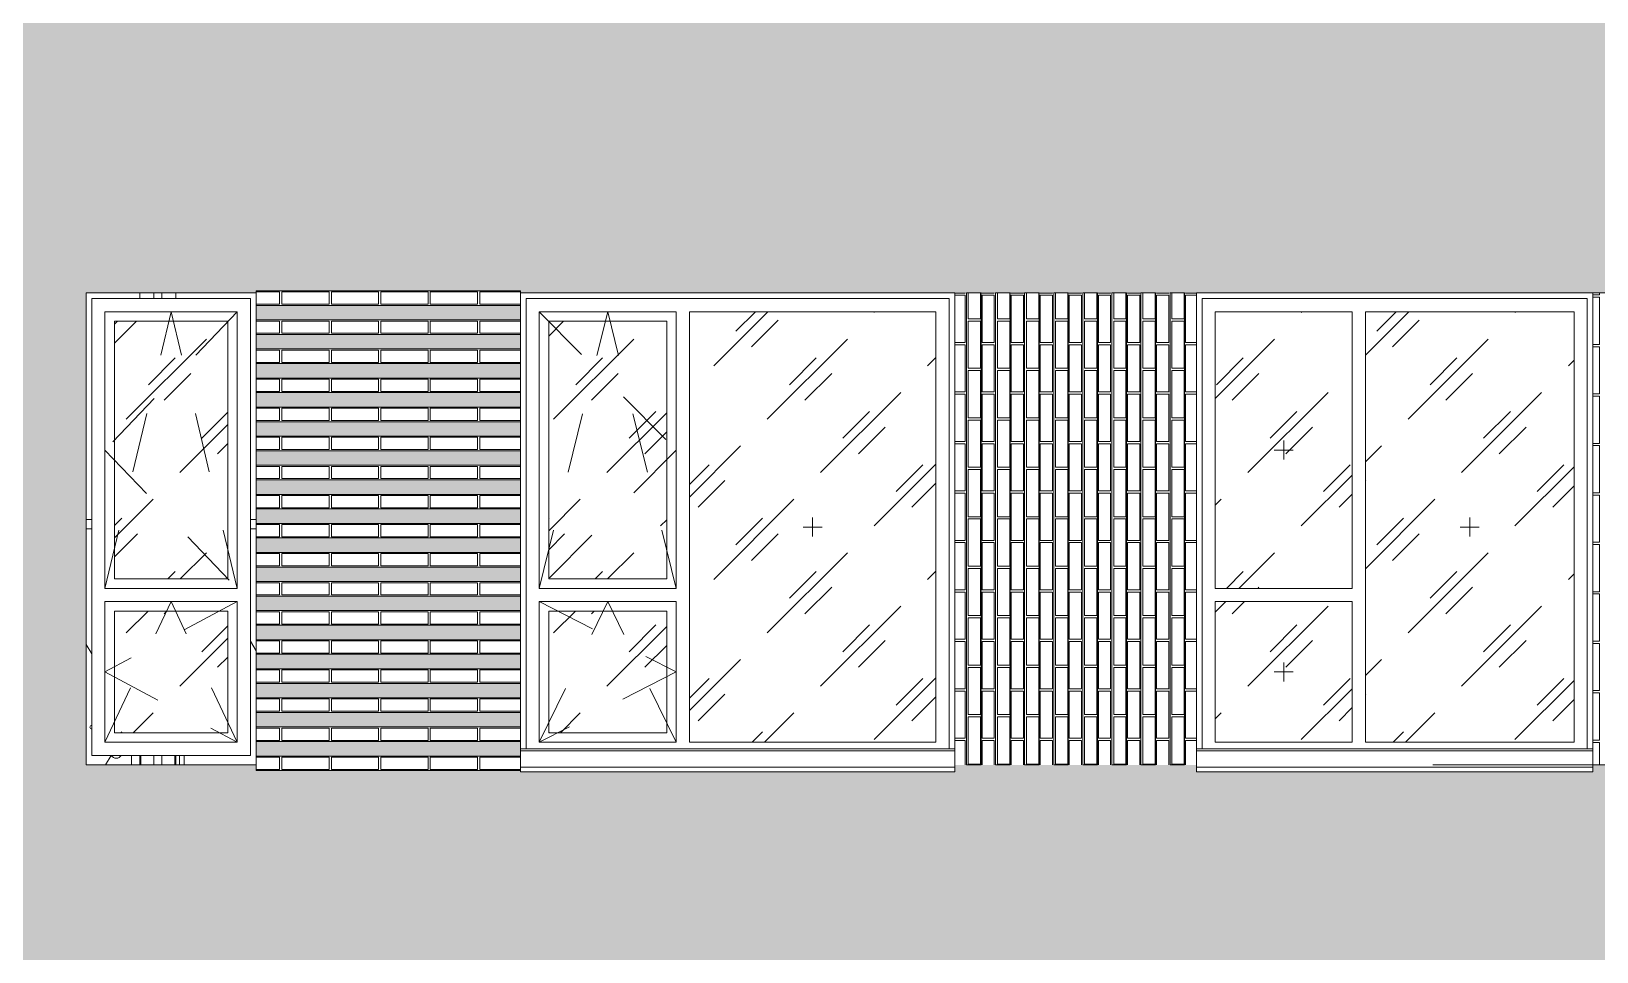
# Model space of a CAD drawing. Header units: millimetres. Extents: x -2128 to 116635, y -18248 to 18481.
# Drawn here: x 53786 to 62076, y 8211 to 13086 of the extents above; entities that cross this region are included whole.
import ezdxf

# ---------------------------------------------------------------- set-up
doc = ezdxf.new("R2010")
doc.units = ezdxf.units.MM
doc.linetypes.add('200_ШТРИХ__ш1_п0_6_', pattern=[160, 100, -60])
doc.linetypes.add('Штрих', pattern=[635, 317.5, -317.5])
for name, color, linetype, lineweight in [('A-DOOR', 7, 'Continuous', 9), ('A-DOOR-1', 7, 'Continuous', 5), ('A-DOOR-2', 7, '200_ШТРИХ__ш1_п0_6_', 5), ('A-DOOR-FRAM', 7, 'Continuous', 5), ('A-DOOR-HDLN', 7, 'Штрих', 5), ('A-GENM', 7, 'Continuous', 9), ('A-GLAZ', 7, 'Continuous', 9), ('A-GLAZ-1', 7, 'Continuous', 5), ('A-GLAZ-2', 7, 'Штрих', 5), ('A-WALL', 7, 'Continuous', 5), ('A-WALL-PATT', 7, 'Continuous', 5), ('G-ANNO-DIMS', 7, 'Continuous', 9), ('I-WALL', 7, 'Continuous', 5)]:
    doc.layers.add(name, color=color, linetype=linetype, lineweight=lineweight)
pattern_1 = [(45, (-100, 100), (-282.843, 282.843), [200, -600]), (45, (-300, 0), (-282.843, 282.843), [600, -200]), (45, (100, -100), (-282.843, 282.843), [200, -600])]

# ---------------------------------------------------------------- blocks, each defined once
blk = doc.blocks.new('Окно_СКБ_1Ст_БезПР - ОК-2__л__900х2500_h__Рекреация ДУ-37132313-АР2_Фасад ___-А')
at = {"layer": 'A-GLAZ-1'}
h = blk.add_hatch(dxfattribs=at)
h.set_pattern_fill('FP_40', color=256, style=0, pattern_type=2)
h.set_pattern_definition(pattern_1)
h.paths.add_polyline_path([(-12960, 10185), (-12450, 10185), (-12450, 11550), (-13050, 11550), (-13050, 10185)], flags=0)
h = blk.add_hatch(dxfattribs=at)
h.set_pattern_fill('FP_41', color=256, style=0, pattern_type=2)
h.set_pattern_definition(pattern_1)
h.paths.add_polyline_path([(-13050, 9370), (-12450, 9370), (-12450, 10015), (-13050, 10015), (-13050, 9449.3)], flags=0)
for p, q in [((-13200, 11700), (-13200, 9200)), ((-12300, 11700), (-13200, 11700)), ((-13170, 9250), (-13170, 11670)), ((-13170, 11670), (-12330, 11670)), ((-12330, 11670), (-12330, 9250)), ((-12300, 11557), (-12300, 11634)), ((-13100, 11600), (-13100, 10135)), ((-13100, 11600), (-12400, 11600)), ((-13050, 11550), (-13050, 10185)), ((-13050, 11550), (-12450, 11550)), ((-12450, 10185), (-12450, 11550)), ((-12400, 10135), (-12400, 11600)), ((-12300, 11403), (-12300, 11480)), ((-12300, 11249), (-12300, 11326)), ((-12300, 11095), (-12300, 11172)), ((-12300, 10941), (-12300, 11018)), ((-12300, 10787), (-12300, 10864)), ((-12300, 10633), (-12300, 10710)), ((-12300, 10479), (-12300, 10556)), ((-12300, 10325), (-12300, 10402)), ((-12300, 10171), (-12300, 10248)), ((-12400, 10135), (-13100, 10135)), ((-13050, 10185), (-12450, 10185)), ((-13100, 10065), (-13100, 9320)), ((-13100, 10065), (-12400, 10065)), ((-12400, 9320), (-12400, 10065)), ((-12300, 10017), (-12300, 10094)), ((-13050, 10015), (-13050, 9370)), ((-13050, 10015), (-12450, 10015)), ((-12450, 9370), (-12450, 10015)), ((-12300, 9863), (-12300, 9940)), ((-12300, 9709), (-12300, 9786)), ((-12300, 9555), (-12300, 9632)), ((-12300, 9401), (-12300, 9478)), ((-13050, 9370), (-12450, 9370)), ((-13100, 9320), (-12400, 9320)), ((-12300, 9247), (-12300, 9324)), ((-12330, 9250), (-13170, 9250)), ((-13200, 9200), (-12300, 9200))]:
    blk.add_line(p, q, dxfattribs=at)
at = {"layer": 'A-GLAZ-2'}
for p, q in [((-13100, 10135), (-12750, 11600)), ((-12400, 11600), (-13100, 10867.5)), ((-12400, 10135), (-12750, 11600)), ((-13100, 10867.5), (-12400, 10135)), ((-13100, 9320), (-12750, 10065)), ((-12400, 10065), (-13100, 9692.5)), ((-12400, 9320), (-12750, 10065)), ((-13100, 9692.5), (-12400, 9320))]:
    blk.add_line(p, q, dxfattribs=at)
blk = doc.blocks.new('Окно_СКБ_2Ст_БезПР - ОК-29_2100х2500_h_ ЛК Н2-34001888-АР2_Фасад ___-А')
at = {"layer": 'A-GLAZ-1'}
h = blk.add_hatch(dxfattribs=at)
h.set_pattern_fill('FP_41', color=256, style=0, pattern_type=2)
h.set_pattern_definition(pattern_1)
h.paths.add_polyline_path([(-6637, 10135), (-6495, 10135), (-6495, 11600), (-7220, 11600), (-7220, 10135)], flags=0)
h = blk.add_hatch(dxfattribs=at)
h.set_pattern_fill('FP_41', color=256, style=0, pattern_type=2)
h.set_pattern_definition(pattern_1)
h.paths.add_polyline_path([(-6018, 9320), (-5320, 9320), (-5320, 11600), (-6425, 11600), (-6425, 9320)], flags=0)
h = blk.add_hatch(dxfattribs=at)
h.set_pattern_fill('FP_41', color=256, style=0, pattern_type=2)
h.set_pattern_definition(pattern_1)
h.paths.add_polyline_path([(-6637, 9320), (-6495, 9320), (-6495, 10065), (-7220, 10065), (-7220, 9320), (-7182.8, 9320)], flags=0)
for p, q in [((-7320, 11700), (-7320, 9202.5)), ((-5220, 11700), (-7320, 11700)), ((-5220, 9202.5), (-5220, 11700)), ((-7290, 9285), (-7290, 11670)), ((-7290, 11670), (-5250, 11670)), ((-5250, 11670), (-5250, 9285)), ((-7220, 11600), (-7220, 10135)), ((-7220, 11600), (-6495, 11600)), ((-6495, 11600), (-6495, 10135)), ((-6425, 9320), (-6425, 11600)), ((-6425, 11600), (-5320, 11600)), ((-5320, 9320), (-5320, 11600)), ((-6807.5, 10867.5), (-6907.5, 10867.5)), ((-6857.5, 10917.5), (-6857.5, 10817.5)), ((-5822.5, 10460), (-5922.5, 10460)), ((-5872.5, 10510), (-5872.5, 10410)), ((-6495, 10135), (-7220, 10135)), ((-7220, 10065), (-7220, 9320)), ((-7220, 10065), (-6495, 10065)), ((-6495, 10065), (-6495, 9320)), ((-6857.5, 9742.5), (-6857.5, 9642.5)), ((-6807.5, 9692.5), (-6907.5, 9692.5)), ((-7220, 9320), (-6495, 9320)), ((-6425, 9320), (-5320, 9320))]:
    blk.add_line(p, q, dxfattribs=at)
blk = doc.blocks.new('Окно_СКБ_2Ст_БезПР - ОК-13_д_2300х2500_h__Вестибюль-V37-АР2_Фасад ___-А')
at = {"layer": 'A-GLAZ-1'}
h = blk.add_hatch(dxfattribs=at)
h.set_pattern_fill('FP_41', color=256, style=0, pattern_type=2)
h.set_pattern_definition(pattern_1)
h.paths.add_polyline_path([(-10712.9, 10185), (-10125, 10185), (-10125, 11550), (-10750, 11550), (-10750, 10185)], flags=0)
h = blk.add_hatch(dxfattribs=at)
h.set_pattern_fill('FP_41', color=256, style=0, pattern_type=2)
h.set_pattern_definition(pattern_1)
h.paths.add_polyline_path([(-10005, 9320), (-8700, 9320), (-8700, 11600), (-10005, 11600), (-10005, 9326.2)], flags=0)
h = blk.add_hatch(dxfattribs=at)
h.set_pattern_fill('FP_41', color=256, style=0, pattern_type=2)
h.set_pattern_definition(pattern_1)
h.paths.add_polyline_path([(-10712.9, 9370), (-10125, 9370), (-10125, 10015), (-10750, 10015), (-10750, 9370)], flags=0)
for p, q in [((-8600, 11700), (-10900, 11700)), ((-8600, 9202.5), (-8600, 11700)), ((-10900, 11634), (-10900, 11557)), ((-10870, 9285), (-10870, 11670)), ((-10870, 11670), (-8630, 11670)), ((-8630, 11670), (-8630, 9285)), ((-10800, 11600), (-10800, 10135)), ((-10800, 11600), (-10075, 11600)), ((-10750, 11550), (-10750, 10185)), ((-10750, 11550), (-10125, 11550)), ((-10125, 10185), (-10125, 11550)), ((-10075, 11600), (-10075, 10135)), ((-10005, 9320), (-10005, 11600)), ((-10005, 11600), (-8700, 11600)), ((-8700, 9320), (-8700, 11600)), ((-10900, 11480), (-10900, 11403)), ((-10900, 11326), (-10900, 11249)), ((-10900, 11172), (-10900, 11095)), ((-10900, 11018), (-10900, 10941)), ((-10900, 10864), (-10900, 10787)), ((-10900, 10710), (-10900, 10633)), ((-10900, 10556), (-10900, 10479)), ((-9302.5, 10460), (-9402.5, 10460)), ((-9352.5, 10510), (-9352.5, 10410)), ((-10900, 10402), (-10900, 10325)), ((-10900, 10248), (-10900, 10171)), ((-10075, 10135), (-10800, 10135)), ((-10750, 10185), (-10125, 10185)), ((-10900, 10094), (-10900, 10017)), ((-10800, 10065), (-10800, 9320)), ((-10800, 10065), (-10075, 10065)), ((-10075, 10065), (-10075, 9320)), ((-10750, 10015), (-10750, 9370)), ((-10750, 10015), (-10125, 10015)), ((-10125, 9370), (-10125, 10015)), ((-10900, 9940), (-10900, 9863)), ((-10900, 9786), (-10900, 9709)), ((-10900, 9632), (-10900, 9555)), ((-10900, 9478), (-10900, 9401)), ((-10750, 9370), (-10125, 9370)), ((-10900, 9324), (-10900, 9247)), ((-10800, 9320), (-10075, 9320)), ((-10005, 9320), (-8700, 9320))]:
    blk.add_line(p, q, dxfattribs=at)
at = {"layer": 'A-GLAZ-2'}
for p, q in [((-10800, 10135), (-10437.5, 11600)), ((-10800, 11600), (-10075, 10867.5)), ((-10075, 10135), (-10437.5, 11600)), ((-10075, 10867.5), (-10800, 10135)), ((-10800, 9320), (-10437.5, 10065)), ((-10800, 10065), (-10075, 9692.5)), ((-10075, 9320), (-10437.5, 10065)), ((-10075, 9692.5), (-10800, 9320))]:
    blk.add_line(p, q, dxfattribs=at)
blk = doc.blocks.new('Дверь_СКБ_1Ст_Внутренняя_БезПР - СОШ_Д-43_Дв_700x2100h_Технический шкаф ЭОМ и СС-28545180-АР2_Фасад ___-А')
at = {"layer": 'A-DOOR-1'}
for p, q in [((-12300, 10450), (-12330, 10450)), ((-12680, 9200), (-12680, 9250))]:
    blk.add_line(p, q, dxfattribs=at)
at = {"layer": 'A-DOOR-2'}
blk.add_line((-12330, 9855.2), (-12300, 9804.4), dxfattribs=at)
at = {"layer": 'A-DOOR-FRAM'}
for p, q in [((-12330, 10500), (-12300, 10500)), ((-12300, 10450), (-12330, 10450)), ((-12705, 9250), (-12705, 9200))]:
    blk.add_line(p, q, dxfattribs=at)
at = {"layer": 'A-DOOR-HDLN'}
for p, q in [((-12300, 10500), (-12330, 10500)), ((-12300, 10500), (-12330, 10500)), ((-12730, 9200), (-12730, 9250)), ((-12730, 9200), (-12730, 9250))]:
    blk.add_line(p, q, dxfattribs=at)
blk = doc.blocks.new('Дверь_СКБ_1Ст_Внутренняя_БезПР - СОШ_Д-43_Дв_700x2100h_Технический шкаф ЭОМ и СС-V46-АР2_Фасад ___-А')
at = {"layer": 'A-DOOR'}
for centre, radius, start, end in [((-13170, 9400), 10, 90.00005, 269.99995), ((-13040, 9265), 30, 210.25525, 329.89411)]:
    blk.add_arc(centre, radius, start, end, dxfattribs=at)
at = {"layer": 'A-DOOR-1'}
for p, q in [((-13170, 10450), (-13200, 10450)), ((-12960, 9250), (-12960, 9200))]:
    blk.add_line(p, q, dxfattribs=at)
at = {"layer": 'A-DOOR-2'}
for p, q in [((-13200, 9838.3), (-13170, 9787.5)), ((-13067.3, 9250), (-13096.7, 9200))]:
    blk.add_line(p, q, dxfattribs=at)
at = {"layer": 'A-DOOR-FRAM'}
for p, q in [((-13200, 10500), (-13170, 10500)), ((-13170, 10450), (-13200, 10450)), ((-12960, 9250), (-12960, 9200))]:
    blk.add_line(p, q, dxfattribs=at)
at = {"layer": 'A-DOOR-HDLN'}
for p, q in [((-13170, 10500), (-13200, 10500)), ((-13170, 10500), (-13200, 10500)), ((-12910, 9200), (-12910, 9250)), ((-12910, 9200), (-12910, 9250))]:
    blk.add_line(p, q, dxfattribs=at)
blk = doc.blocks.new('Фахверк_Влож_Уголок - Уголок_Фахверка-30979597-АР2_Фасад ___-А')
at = {"layer": 'A-GENM'}
for p, q in [((-12916, 11670), (-12916, 11700)), ((-12841, 11670), (-12841, 11700)), ((-12916, 9200), (-12916, 9250)), ((-12841, 9200), (-12841, 9250))]:
    blk.add_line(p, q, dxfattribs=at)
blk = doc.blocks.new('Фахверк_Влож_Уголок - Уголок_Фахверка-30979598-АР2_Фасад ___-А')
at = {"layer": 'A-GENM'}
for p, q in [((-12799, 11700), (-12799, 11670)), ((-12724, 11700), (-12724, 11670)), ((-12799, 9250), (-12799, 9200)), ((-12724, 9250), (-12724, 9200))]:
    blk.add_line(p, q, dxfattribs=at)
blk = doc.blocks.new('WNW_Отлив - Отлив_металлический-34001838-АР2_Фасад ___-А')
at = {"layer": 'A-GLAZ-1'}
for p, q in [((-8600, 9285), (-10900, 9285)), ((-8600, 9275), (-10900, 9275)), ((-8600, 9202.5), (-8600, 9188)), ((-10900, 9188), (-10900, 9193.8)), ((-10900, 9163), (-10900, 9188)), ((-10900, 9188), (-8600, 9188)), ((-8600, 9163), (-10900, 9163)), ((-8600, 9188), (-8600, 9163))]:
    blk.add_line(p, q, dxfattribs=at)
blk = doc.blocks.new('WNW_Отлив - Отлив_металлический-V92-АР2_Фасад ___-А')
at = {"layer": 'A-GLAZ-1'}
for p, q in [((-5220, 9285), (-7320, 9285)), ((-5220, 9275), (-7320, 9275)), ((-7320, 9188), (-7320, 9202.5)), ((-5220, 9202.5), (-5220, 9188)), ((-7320, 9163), (-7320, 9188)), ((-7320, 9188), (-5220, 9188)), ((-5220, 9163), (-7320, 9163)), ((-5220, 9188), (-5220, 9163))]:
    blk.add_line(p, q, dxfattribs=at)

msp = doc.modelspace()

# ---------------------------------------------------------------- hatches: boundary and pattern name
at = {"layer": 'A-WALL-PATT'}
h = msp.add_hatch(dxfattribs=at)
h.set_pattern_fill('FP_38', color=256, style=0, pattern_type=2)
h.set_pattern_definition([(180, (67625.75, 8471), (-2e-14, -154), [125, -137]), (90, (67625.75, 8406), (-262, 2e-14), [65, -89]), (180, (67625.75, 8406), (-2e-14, -154), [125, -137]), (90, (67637.75, 8406), (-262, 2e-14), [65, -89]), (180, (67762.75, 8406), (-2e-14, -154), [125, -137]), (180, (67762.75, 8471), (-2e-14, -154), [125, -137]), (90, (67506.75, 8483), (-262, 2e-14), [65, -89]), (90, (67756.75, 8483), (-262, 2e-14), [65, -89]), (0, (67506.75, 8483), (0, -154), [250, -12]), (0, (67506.75, 8548), (0, -154), [250, -12])])
h.paths.add_polyline_path([(66752.7, 8400), (67375.8, 8400), (67375.8, 13776), (51825.8, 13776), (51825.8, 10529.7), (52502.8, 10529.7), (52502, 10380.8), (52499.8, 10378.2), (52496.7, 10377), (52452.8, 10377), (52452.8, 8400), (63558.8, 8400)], flags=0)
h.paths.add_polyline_path([(60298.9, 9163), (59955.8, 9164), (59955.8, 9200), (58675.8, 9200), (58675.8, 9163), (56375.8, 9164), (56375.8, 9170), (54975.8, 9170), (54975.8, 9200), (54075.8, 9200), (54075.8, 11700), (54975.8, 11700), (54975.8, 11711), (56375.8, 11711), (56375.8, 11700), (63558.8, 11700), (63558.8, 9200), (62055.8, 9200), (62055.8, 9163), (60638.8, 9163)], flags=0)
h.paths.add_polyline_path([(56375.8, 9247), (56375.8, 9324), (54975.8, 9324), (54975.8, 9247), (56349.4, 9247)], flags=0)
h.paths.add_polyline_path([(55034.4, 9401), (56375.8, 9401), (56375.8, 9478), (54975.8, 9478), (54975.8, 9401)], flags=0)
h.paths.add_polyline_path([(55543.9, 9555), (56375.8, 9555), (56375.8, 9632), (54975.8, 9632), (54975.8, 9555), (55289.1, 9555)], flags=0)
h.paths.add_polyline_path([(55543.9, 9709), (56375.8, 9709), (56375.8, 9786), (54975.8, 9786), (54975.8, 9709)], flags=0)
h.paths.add_polyline_path([(55543.9, 9863), (56375.8, 9863), (56375.8, 9940), (54975.8, 9940), (54975.8, 9863)], flags=0)
h.paths.add_polyline_path([(55543.9, 10017), (56375.8, 10017), (56375.8, 10094), (54975.8, 10094), (54975.8, 10017)], flags=0)
h.paths.add_polyline_path([(55832, 10171), (56375.8, 10171), (56375.8, 10248), (54975.8, 10248), (54975.8, 10171), (55543.9, 10171)], flags=0)
h.paths.add_polyline_path([(56375.8, 10325), (56375.8, 10402), (54975.8, 10402), (54975.8, 10325), (55745.8, 10325)], flags=0)
h.paths.add_polyline_path([(55543.9, 10479), (56375.8, 10479), (56375.8, 10556), (54975.8, 10556), (54975.8, 10479)], flags=0)
h.paths.add_polyline_path([(55573.3, 10633), (56375.8, 10633), (56375.8, 10710), (54975.8, 10710), (54975.8, 10633), (55543.9, 10633)], flags=0)
h.paths.add_polyline_path([(55487, 10787), (56375.8, 10787), (56375.8, 10864), (54975.8, 10864), (54975.8, 10787)], flags=0)
h.paths.add_polyline_path([(56375.8, 10941), (56375.8, 11018), (54975.8, 11018), (54975.8, 10941), (55543.9, 10941)], flags=0)
h.paths.add_polyline_path([(55543.9, 11095), (56375.8, 11095), (56375.8, 11172), (54975.8, 11172), (54975.8, 11095), (55314.6, 11095)], flags=0)
h.paths.add_polyline_path([(55543.9, 11249), (56375.8, 11249), (56375.8, 11326), (54975.8, 11326), (54975.8, 11249), (55228.3, 11249)], flags=0)
h.paths.add_polyline_path([(55543.9, 11403), (56375.8, 11403), (56375.8, 11480), (54975.8, 11480), (54975.8, 11403), (55142.1, 11403)], flags=0)
h.paths.add_polyline_path([(56375.8, 11557), (56375.8, 11634), (54975.8, 11634), (54975.8, 11557), (55543.9, 11557)], flags=0)
h = msp.add_hatch(dxfattribs=at)
h.set_pattern_fill('FP_46', color=256, style=0, pattern_type=2)
h.set_pattern_definition([(180, (55100.75, 8471), (-2e-14, -154), [125, -137]), (90, (55100.75, 8406), (-262, 2e-14), [65, -89]), (180, (55100.75, 8406), (-2e-14, -154), [125, -137]), (90, (55112.75, 8406), (-262, 2e-14), [65, -89]), (180, (55237.75, 8406), (-2e-14, -154), [125, -137]), (180, (55237.75, 8471), (-2e-14, -154), [125, -137]), (90, (54981.75, 8483), (-262, 2e-14), [65, -89]), (90, (55231.75, 8483), (-262, 2e-14), [65, -89]), (0, (54981.75, 8483), (0, -154), [250, -12]), (0, (54981.75, 8548), (0, -154), [250, -12])])
h.paths.add_polyline_path([(55543.9, 9170), (56375.8, 9170), (56375.8, 9247), (54975.8, 9247), (54975.8, 9170), (55034.4, 9170)], flags=0)
h.paths.add_polyline_path([(56375.8, 9324), (56375.8, 9401), (54975.8, 9401), (54975.8, 9324), (56306.3, 9324)], flags=0)
h.paths.add_polyline_path([(55289.1, 9478), (56375.8, 9478), (56375.8, 9555), (54975.8, 9555), (54975.8, 9478), (55034.4, 9478)], flags=0)
h.paths.add_polyline_path([(54975.8, 9632), (56375.8, 9632), (56375.8, 9709), (54975.8, 9709)], flags=0)
h.paths.add_polyline_path([(55543.9, 9786), (56375.8, 9786), (56375.8, 9863), (54975.8, 9863), (54975.8, 9786)], flags=0)
h.paths.add_polyline_path([(54975.8, 9940), (56375.8, 9940), (56375.8, 10017), (54975.8, 10017)], flags=0)
h.paths.add_polyline_path([(55875.1, 10094), (56375.8, 10094), (56375.8, 10171), (54975.8, 10171), (54975.8, 10094), (55543.9, 10094)], flags=0)
h.paths.add_polyline_path([(56375.8, 10248), (56375.8, 10325), (54975.8, 10325), (54975.8, 10248), (55788.9, 10248)], flags=0)
h.paths.add_polyline_path([(55702.6, 10402), (56375.8, 10402), (56375.8, 10479), (54975.8, 10479), (54975.8, 10402), (55543.9, 10402)], flags=0)
h.paths.add_polyline_path([(56375.8, 10556), (56375.8, 10633), (54975.8, 10633), (54975.8, 10556), (55616.4, 10556)], flags=0)
h.paths.add_polyline_path([(56375.8, 10710), (56375.8, 10787), (54975.8, 10787), (54975.8, 10710), (55543.9, 10710)], flags=0)
h.paths.add_polyline_path([(55543.9, 10864), (56375.8, 10864), (56375.8, 10941), (54975.8, 10941), (54975.8, 10864), (55443.9, 10864)], flags=0)
h.paths.add_polyline_path([(56375.8, 11018), (56375.8, 11095), (54975.8, 11095), (54975.8, 11018), (55543.9, 11018)], flags=0)
h.paths.add_polyline_path([(54975.8, 11172), (56375.8, 11172), (56375.8, 11249), (54975.8, 11249)], flags=0)
h.paths.add_polyline_path([(54975.8, 11326), (56375.8, 11326), (56375.8, 11403), (54975.8, 11403)], flags=0)
h.paths.add_polyline_path([(55099, 11480), (56375.8, 11480), (56375.8, 11557), (54975.8, 11557), (54975.8, 11480)], flags=0)
h.paths.add_polyline_path([(55543.9, 11634), (56375.8, 11634), (56375.8, 11711), (54975.8, 11711), (54975.8, 11634), (55012.7, 11634)], flags=0)
h = msp.add_hatch(dxfattribs=at)
h.set_pattern_fill('FP_66', color=256, style=0, pattern_type=2)
h.set_pattern_definition([(270, (65134.63, 16665.12), (154, 9e-15), [125, -137]), (180, (65199.63, 16665.12), (-3e-14, -262), [65, -89]), (270, (65199.63, 16665.12), (154, 9e-15), [125, -137]), (180, (65199.63, 16677.12), (-3e-14, -262), [65, -89]), (270, (65199.63, 16802.12), (154, 9e-15), [125, -137]), (270, (65134.63, 16802.12), (154, 9e-15), [125, -137]), (180, (65122.63, 16546.12), (-3e-14, -262), [65, -89]), (180, (65122.63, 16796.12), (-3e-14, -262), [65, -89]), (90, (65122.63, 16546.12), (154, -9e-15), [250, -12]), (90, (65057.63, 16546.12), (154, -9e-15), [250, -12])])
h.paths.add_polyline_path([(59123.3, 9200), (59200.3, 9200), (59200.3, 11700), (59123.3, 11700), (59123.3, 9202.5)], flags=0)
h.paths.add_polyline_path([(59739.3, 9200), (59816.3, 9200), (59816.3, 11700), (59739.3, 11700), (59739.3, 9202.5)], flags=0)
h.paths.add_polyline_path([(59662.3, 9200), (59662.3, 11700), (59585.3, 11700), (59585.3, 9200)], flags=0)
h.paths.add_polyline_path([(59508.3, 9200), (59508.3, 11700), (59431.3, 11700), (59431.3, 9200)], flags=0)
h.paths.add_polyline_path([(59354.3, 9200), (59354.3, 11700), (59277.3, 11700), (59277.3, 9200)], flags=0)
h.paths.add_polyline_path([(59046.3, 9200), (59046.3, 11700), (58969.3, 11700), (58969.3, 9200)], flags=0)
h.paths.add_polyline_path([(58892.3, 9200), (58892.3, 11700), (58815.3, 11700), (58815.3, 9200)], flags=0)
h.paths.add_polyline_path([(58738.3, 9200), (58738.3, 11700), (58675.8, 11700), (58675.8, 9200)], flags=0)
h.paths.add_polyline_path([(59955.8, 9200), (59955.8, 11700), (59893.3, 11700), (59893.3, 9200)], flags=0)
h = msp.add_hatch(dxfattribs=at)
h.set_pattern_fill('FP_58', color=256, style=0, pattern_type=2)
h.set_pattern_definition([(270, (61750.88, 11157.63), (154, 9e-15), [125, -137]), (180, (61815.88, 11157.63), (-3e-14, -262), [65, -89]), (270, (61815.88, 11157.63), (154, 9e-15), [125, -137]), (180, (61815.88, 11169.63), (-3e-14, -262), [65, -89]), (270, (61815.88, 11294.63), (154, 9e-15), [125, -137]), (270, (61750.88, 11294.63), (154, 9e-15), [125, -137]), (180, (61738.88, 11038.63), (-3e-14, -262), [65, -89]), (180, (61738.88, 11288.63), (-3e-14, -262), [65, -89]), (90, (61738.88, 11038.63), (154, -9e-15), [250, -12]), (90, (61673.88, 11038.63), (154, -9e-15), [250, -12])])
h.paths.add_polyline_path([(58969.3, 9200), (58969.3, 11701), (58892.3, 11700), (58892.3, 9200)], flags=0)
h.paths.add_polyline_path([(59277.3, 9200), (59277.3, 11701), (59200.3, 11700), (59200.3, 9200)], flags=0)
h.paths.add_polyline_path([(59893.3, 9200), (59893.3, 11701), (59816.3, 11700), (59816.3, 9200)], flags=0)
h.paths.add_polyline_path([(59662.3, 9200), (59739.3, 9200), (59739.3, 11701), (59662.3, 11700), (59662.3, 9202.5)], flags=0)
h.paths.add_polyline_path([(59431.3, 9200), (59431.3, 11701), (59354.3, 11700), (59354.3, 9200)], flags=0)
h.paths.add_polyline_path([(59508.3, 9200), (59585.3, 9200), (59585.3, 11701), (59508.3, 11700), (59508.3, 9202.5)], flags=0)
h.paths.add_polyline_path([(59123.3, 9200), (59123.3, 11701), (59046.3, 11700), (59046.3, 9200)], flags=0)
h.paths.add_polyline_path([(58815.3, 9200), (58815.3, 11701), (58738.3, 11700), (58738.3, 9200)], flags=0)
h = msp.add_hatch(dxfattribs=at)
h.set_pattern_fill('FP_65', color=256, style=0, pattern_type=2)
h.set_pattern_definition([(270, (65104.63, 16655.12), (154, 9e-15), [125, -137]), (180, (65169.63, 16655.12), (-3e-14, -262), [65, -89]), (270, (65169.63, 16655.12), (154, 9e-15), [125, -137]), (180, (65169.63, 16667.12), (-3e-14, -262), [65, -89]), (270, (65169.63, 16792.12), (154, 9e-15), [125, -137]), (270, (65104.63, 16792.12), (154, 9e-15), [125, -137]), (180, (65092.63, 16536.12), (-3e-14, -262), [65, -89]), (180, (65092.63, 16786.12), (-3e-14, -262), [65, -89]), (90, (65092.63, 16536.12), (154, -9e-15), [250, -12]), (90, (65027.63, 16536.12), (154, -9e-15), [250, -12])])
h.paths.add_polyline_path([(63250.8, 9200), (63327.8, 9200), (63327.8, 11700), (63250.8, 11700), (63250.8, 9264.6)], flags=0)
h.paths.add_polyline_path([(63404.8, 9200), (63481.8, 9200), (63481.8, 11700), (63404.8, 11700), (63404.8, 9232.3)], flags=0)
h.paths.add_polyline_path([(63173.8, 9200), (63173.8, 11700), (63096.8, 11700), (63096.8, 9200)], flags=0)
h.paths.add_polyline_path([(63019.8, 9200), (63019.8, 11700), (62942.8, 11700), (62942.8, 9200)], flags=0)
h.paths.add_polyline_path([(62788.8, 9200), (62865.8, 9200), (62865.8, 11700), (62788.8, 11700), (62788.8, 9361.4)], flags=0)
h.paths.add_polyline_path([(62711.8, 9200), (62711.8, 11700), (62634.8, 11700), (62634.8, 9200), (62676.8, 9200)], flags=0)
h.paths.add_polyline_path([(62480.8, 9200), (62557.8, 9200), (62557.8, 11700), (62480.8, 11700), (62480.8, 9425.9)], flags=0)
h.paths.add_polyline_path([(62249.8, 9200), (62249.8, 11700), (62172.8, 11700), (62172.8, 9200)], flags=0)
h.paths.add_polyline_path([(62055.8, 9200), (62095.8, 9200), (62095.8, 11700), (62055.8, 11700), (62055.8, 9202.5)], flags=0)
h.paths.add_polyline_path([(62403.8, 9200), (62403.8, 11700), (62326.8, 11700), (62326.8, 9200)], flags=0)
h = msp.add_hatch(dxfattribs=at)
h.set_pattern_fill('FP_37', color=256, style=0, pattern_type=2)
h.set_pattern_definition([(180, (67625.75, 4271), (-2e-14, -154), [125, -137]), (90, (67625.75, 4206), (-262, 2e-14), [65, -89]), (180, (67625.75, 4206), (-2e-14, -154), [125, -137]), (90, (67637.75, 4206), (-262, 2e-14), [65, -89]), (180, (67762.75, 4206), (-2e-14, -154), [125, -137]), (180, (67762.75, 4271), (-2e-14, -154), [125, -137]), (90, (67506.75, 4283), (-262, 2e-14), [65, -89]), (90, (67756.75, 4283), (-262, 2e-14), [65, -89]), (0, (67506.75, 4283), (0, -154), [250, -12]), (0, (67506.75, 4348), (0, -154), [250, -12])])
h.paths.add_polyline_path([(51825.8, 4200), (52176, 4200), (52176, 4248), (52190.3, 4248.7), (52189, 4253.5), (52189.8, 4261.3), (52193.6, 4266.7), (52200.5, 4270.2), (52206.2, 4270.2), (52211.7, 4268.8), (52215.3, 4265.6), (52219.1, 4257.1), (52222.6, 4248), (52260.1, 4248), (52260.6, 4260.6), (52262.1, 4263.9), (52267.5, 4268.8), (52271.2, 4270.2), (52278.9, 4270.2), (52285.7, 4266.7), (52289.5, 4260.6), (52290, 4251), (52290.1, 4248), (52328.7, 4248), (52334, 4264.6), (52338.4, 4268.8), (52345.7, 4270.6), (52353.3, 4268.8), (52359.6, 4262.3), (52361.4, 4257.1), (52361.4, 4248), (52374, 4248), (52374, 4200), (52674.5, 4200), (52674.5, 4240), (52675.8, 4249.2), (52681.1, 4260), (52685.1, 4265), (52692, 4270.3), (52700.4, 4273.8), (52709.5, 4275), (53939.5, 4275), (53948.6, 4273.8), (53957, 4270.3), (53964.3, 4264.7), (53969.8, 4257.5), (53973.3, 4249.1), (53974.5, 4240), (53974.5, 4200), (54074.5, 4200), (54074.5, 4240), (54075.7, 4249.1), (54079.2, 4257.5), (54084.8, 4264.7), (54092, 4270.3), (54100.4, 4273.8), (54109.5, 4275), (54339.5, 4275), (54348.6, 4273.8), (54359.5, 4268.4), (54364.5, 4264.4), (54369.8, 4257.5), (54373.3, 4249.1), (54374.5, 4240), (54374.5, 4200), (67375.8, 4200), (67375.8, 8400), (52452.8, 8400), (52452.8, 7500), (51825.8, 7500), (51825.8, 4691.5)], flags=0)
h.paths.add_polyline_path([(52286, 4248), (52286.1, 4248), (52287.3, 4250.1)], flags=0)
h.paths.add_polyline_path([(52264, 4248), (52264.1, 4248), (52262.7, 4249.6)], flags=0)
h.paths.add_polyline_path([(52213.5, 4248), (52214.7, 4248.7), (52213.6, 4248.1)], flags=0)
h.paths.add_polyline_path([(58675.8, 4963), (56575.8, 4964), (56575.8, 7500), (58675.8, 7500), (58675.8, 7511), (59955.8, 7511), (59955.8, 7500), (63558.8, 7500), (63558.8, 5000), (62055.8, 5000), (62055.8, 4963), (59955.8, 4964), (59955.8, 4970), (58675.8, 4970), (58675.8, 4964)], flags=0)
h.paths.add_polyline_path([(54524.9, 5000), (54075.8, 5000), (54075.8, 7500), (55675.8, 7500), (55675.8, 5000)], flags=0)
h.paths.add_polyline_path([(58699.8, 5047), (59955.8, 5047), (59955.8, 5124), (58675.8, 5124), (58675.8, 5047)], flags=0)
h.paths.add_polyline_path([(58778.7, 5201), (59955.8, 5201), (59955.8, 5278), (58675.8, 5278), (58675.8, 5201)], flags=0)
h.paths.add_polyline_path([(59695, 5355), (59955.8, 5355), (59955.8, 5432), (58675.8, 5432), (58675.8, 5355), (58857.5, 5355)], flags=0)
h.paths.add_polyline_path([(59955.8, 5509), (59955.8, 5586), (58675.8, 5586), (58675.8, 5509), (58936.4, 5509)], flags=0)
h.paths.add_polyline_path([(58675.8, 5663), (59955.8, 5663), (59955.8, 5740), (58675.8, 5740)], flags=0)
h.paths.add_polyline_path([(59955.8, 5817), (59955.8, 5894), (58675.8, 5894), (58675.8, 5817), (59094.1, 5817)], flags=0)
h.paths.add_polyline_path([(58675.8, 5971), (59955.8, 5971), (59955.8, 6048), (58675.8, 6048)], flags=0)
h.paths.add_polyline_path([(59955.8, 6125), (59955.8, 6202), (58675.8, 6202), (58675.8, 6125), (59251.8, 6125)], flags=0)
h.paths.add_polyline_path([(58675.8, 6279), (59955.8, 6279), (59955.8, 6356), (58675.8, 6356)], flags=0)
h.paths.add_polyline_path([(58675.8, 6433), (59955.8, 6433), (59955.8, 6510), (58675.8, 6510)], flags=0)
h.paths.add_polyline_path([(58675.8, 6587), (59955.8, 6587), (59955.8, 6664), (58675.8, 6664)], flags=0)
h.paths.add_polyline_path([(58675.8, 6741), (59955.8, 6741), (59955.8, 6818), (58675.8, 6818)], flags=0)
h.paths.add_polyline_path([(59955.8, 6895), (59955.8, 6972), (58675.8, 6972), (58675.8, 6895), (59646, 6895)], flags=0)
h.paths.add_polyline_path([(59955.8, 7049), (59955.8, 7126), (58675.8, 7126), (58675.8, 7049), (59724.8, 7049)], flags=0)
h.paths.add_polyline_path([(58675.8, 7203), (59955.8, 7203), (59955.8, 7280), (58675.8, 7280)], flags=0)
h.paths.add_polyline_path([(58675.8, 7357), (59955.8, 7357), (59955.8, 7434), (58675.8, 7434)], flags=0)

# ---------------------------------------------------------------- linework, layer by layer
at = {"layer": 'A-WALL'}
for p, q in [((54075.8, 11700), (54975.8, 11700)), ((54075.8, 9200), (54075.8, 11700)), ((56375.8, 11700), (58675.8, 11700)), ((58675.8, 11700), (58675.8, 9202.5)), ((59955.8, 11700), (62055.8, 11700)), ((59955.8, 9202.5), (59955.8, 11700)), ((62055.8, 11700), (62055.8, 9202.5)), ((54975.8, 11634), (54975.8, 11557)), ((56375.8, 11557), (56375.8, 11634)), ((54975.8, 11480), (54975.8, 11403)), ((56375.8, 11403), (56375.8, 11480)), ((54975.8, 11326), (54975.8, 11249)), ((56375.8, 11249), (56375.8, 11326)), ((54975.8, 11172), (54975.8, 11095)), ((56375.8, 11095), (56375.8, 11172)), ((54975.8, 11018), (54975.8, 10941)), ((56375.8, 10941), (56375.8, 11018)), ((54975.8, 10864), (54975.8, 10787)), ((56375.8, 10787), (56375.8, 10864)), ((54975.8, 10710), (54975.8, 10633)), ((56375.8, 10633), (56375.8, 10710)), ((54975.8, 10556), (54975.8, 10479)), ((56375.8, 10479), (56375.8, 10556)), ((54975.8, 10402), (54975.8, 10325)), ((56375.8, 10325), (56375.8, 10402)), ((54975.8, 10248), (54975.8, 10171)), ((56375.8, 10171), (56375.8, 10248)), ((54975.8, 10094), (54975.8, 10017)), ((56375.8, 10017), (56375.8, 10094)), ((54975.8, 9940), (54975.8, 9863)), ((56375.8, 9863), (56375.8, 9940)), ((54975.8, 9786), (54975.8, 9709)), ((56375.8, 9709), (56375.8, 9786)), ((54975.8, 9632), (54975.8, 9555)), ((56375.8, 9555), (56375.8, 9632)), ((54975.8, 9478), (54975.8, 9401)), ((56375.8, 9401), (56375.8, 9478)), ((54975.8, 9324), (54975.8, 9247)), ((56375.8, 9247), (56375.8, 9324)), ((54975.8, 9200), (54075.8, 9200))]:
    msp.add_line(p, q, dxfattribs=at)
at = {"layer": 'G-ANNO-DIMS'}
for p, q in [((61796.9, 11700), (68631.4, 11700)), ((61208.4, 9200), (68601.2, 9200))]:
    msp.add_line(p, q, dxfattribs=at)
at = {"layer": 'I-WALL'}
for p, q in [((56375.8, 11711), (54975.8, 11711)), ((54975.8, 11711), (54975.8, 11634)), ((56375.8, 11634), (56375.8, 11711)), ((58815.3, 11701), (58738.3, 11701)), ((58738.3, 11701), (58738.3, 9200)), ((58815.3, 9200), (58815.3, 11701)), ((58969.3, 11701), (58892.3, 11701)), ((58892.3, 11701), (58892.3, 9200)), ((58969.3, 9200), (58969.3, 11701)), ((59123.3, 11701), (59046.3, 11701)), ((59046.3, 11701), (59046.3, 9200)), ((59123.3, 9200), (59123.3, 11701)), ((59277.3, 11701), (59200.3, 11701)), ((59200.3, 11701), (59200.3, 9200)), ((59277.3, 9200), (59277.3, 11701)), ((59431.3, 11701), (59354.3, 11701)), ((59354.3, 11701), (59354.3, 9200)), ((59431.3, 9200), (59431.3, 11701)), ((59585.3, 11701), (59508.3, 11701)), ((59508.3, 11701), (59508.3, 9200)), ((59585.3, 9200), (59585.3, 11701)), ((59739.3, 11701), (59662.3, 11701)), ((59662.3, 11701), (59662.3, 9200)), ((59739.3, 9200), (59739.3, 11701)), ((59893.3, 11701), (59816.3, 11701)), ((59816.3, 11701), (59816.3, 9200)), ((59893.3, 9200), (59893.3, 11701)), ((54975.8, 11634), (56375.8, 11634)), ((56375.8, 11557), (54975.8, 11557)), ((54975.8, 11557), (54975.8, 11480)), ((56375.8, 11480), (56375.8, 11557)), ((54975.8, 11480), (56375.8, 11480)), ((56375.8, 11403), (54975.8, 11403)), ((54975.8, 11403), (54975.8, 11326)), ((56375.8, 11326), (56375.8, 11403)), ((54975.8, 11326), (56375.8, 11326)), ((56375.8, 11249), (54975.8, 11249)), ((54975.8, 11249), (54975.8, 11172)), ((56375.8, 11172), (56375.8, 11249)), ((54975.8, 11172), (56375.8, 11172)), ((56375.8, 11095), (54975.8, 11095)), ((54975.8, 11095), (54975.8, 11018)), ((56375.8, 11018), (56375.8, 11095)), ((54975.8, 11018), (56375.8, 11018)), ((56375.8, 10941), (54975.8, 10941)), ((54975.8, 10941), (54975.8, 10864)), ((54975.8, 10864), (56375.8, 10864)), ((56375.8, 10864), (56375.8, 10941)), ((56375.8, 10787), (54975.8, 10787)), ((54975.8, 10787), (54975.8, 10710)), ((56375.8, 10710), (56375.8, 10787)), ((54975.8, 10710), (56375.8, 10710)), ((56375.8, 10633), (54975.8, 10633)), ((54975.8, 10633), (54975.8, 10556)), ((56375.8, 10556), (56375.8, 10633)), ((54975.8, 10556), (56375.8, 10556)), ((56375.8, 10479), (54975.8, 10479)), ((54975.8, 10479), (54975.8, 10402)), ((56375.8, 10402), (56375.8, 10479)), ((54975.8, 10402), (56375.8, 10402)), ((56375.8, 10325), (54975.8, 10325)), ((54975.8, 10325), (54975.8, 10248)), ((56375.8, 10248), (56375.8, 10325)), ((54975.8, 10248), (56375.8, 10248)), ((56375.8, 10171), (54975.8, 10171)), ((54975.8, 10171), (54975.8, 10094)), ((56375.8, 10094), (56375.8, 10171)), ((54975.8, 10094), (56375.8, 10094)), ((56375.8, 10017), (54975.8, 10017)), ((54975.8, 10017), (54975.8, 9940)), ((56375.8, 9940), (56375.8, 10017)), ((54975.8, 9940), (56375.8, 9940)), ((56375.8, 9863), (54975.8, 9863)), ((54975.8, 9863), (54975.8, 9786)), ((54975.8, 9786), (56375.8, 9786)), ((56375.8, 9786), (56375.8, 9863)), ((56375.8, 9709), (54975.8, 9709)), ((54975.8, 9709), (54975.8, 9632)), ((56375.8, 9632), (56375.8, 9709)), ((54975.8, 9632), (56375.8, 9632)), ((56375.8, 9555), (54975.8, 9555)), ((54975.8, 9555), (54975.8, 9478)), ((56375.8, 9478), (56375.8, 9555)), ((54975.8, 9478), (56375.8, 9478)), ((56375.8, 9401), (54975.8, 9401)), ((54975.8, 9401), (54975.8, 9324)), ((56375.8, 9324), (56375.8, 9401)), ((54975.8, 9324), (56375.8, 9324)), ((56375.8, 9247), (54975.8, 9247)), ((54975.8, 9247), (54975.8, 9170)), ((56375.8, 9193.8), (56375.8, 9247)), ((54975.8, 9170), (56375.8, 9170)), ((58738.3, 9200), (58815.3, 9200)), ((58892.3, 9200), (58969.3, 9200)), ((59046.3, 9200), (59123.3, 9200)), ((59200.3, 9200), (59277.3, 9200)), ((59354.3, 9200), (59431.3, 9200)), ((59508.3, 9200), (59585.3, 9200)), ((59662.3, 9200), (59739.3, 9200)), ((59816.3, 9200), (59893.3, 9200))]:
    msp.add_line(p, q, dxfattribs=at)

# ---------------------------------------------------------------- block references
at = {"layer": 'A-DOOR'}
for name in ['Дверь_СКБ_1Ст_Внутренняя_БезПР - СОШ_Д-43_Дв_700x2100h_Технический шкаф ЭОМ и СС-V46-АР2_Фасад ___-А', 'Дверь_СКБ_1Ст_Внутренняя_БезПР - СОШ_Д-43_Дв_700x2100h_Технический шкаф ЭОМ и СС-28545180-АР2_Фасад ___-А']:
    msp.add_blockref(name, (67275.8, 0), dxfattribs=at)
at = {"layer": 'A-GENM'}
for name in ['Фахверк_Влож_Уголок - Уголок_Фахверка-30979597-АР2_Фасад ___-А', 'Фахверк_Влож_Уголок - Уголок_Фахверка-30979598-АР2_Фасад ___-А']:
    msp.add_blockref(name, (67275.8, 0), dxfattribs=at)
at = {"layer": 'A-GLAZ'}
for name in ['Окно_СКБ_1Ст_БезПР - ОК-2__л__900х2500_h__Рекреация ДУ-37132313-АР2_Фасад ___-А', 'Окно_СКБ_2Ст_БезПР - ОК-13_д_2300х2500_h__Вестибюль-V37-АР2_Фасад ___-А', 'Окно_СКБ_2Ст_БезПР - ОК-29_2100х2500_h_ ЛК Н2-34001888-АР2_Фасад ___-А', 'WNW_Отлив - Отлив_металлический-34001838-АР2_Фасад ___-А', 'WNW_Отлив - Отлив_металлический-V92-АР2_Фасад ___-А']:
    msp.add_blockref(name, (67275.8, 0), dxfattribs=at)

doc.saveas('drawing.dxf')
